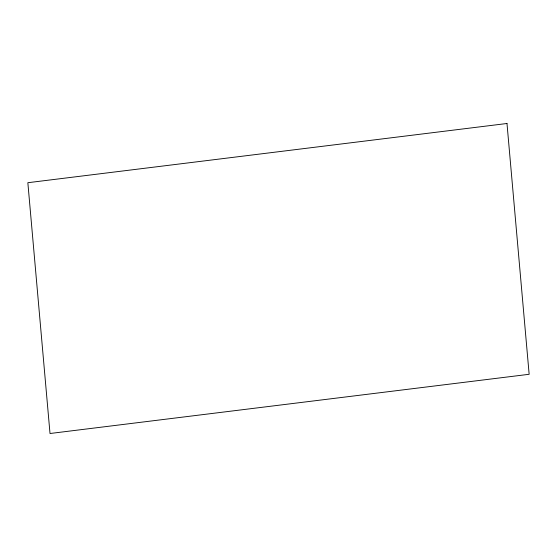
<?xml version="1.0" encoding="UTF-8"?>
<svg xmlns="http://www.w3.org/2000/svg" width="557" height="557" viewBox="0 0 557 557"><rect width="100%" height="100%" fill="white"/><g stroke="black" fill="none" stroke-linecap="round" stroke-linejoin="round"><path stroke-width="0.84" d="M506.988 123.494L27.85 182.71L50.012 433.506L529.15 374.29L506.988 123.494"/></g></svg>
